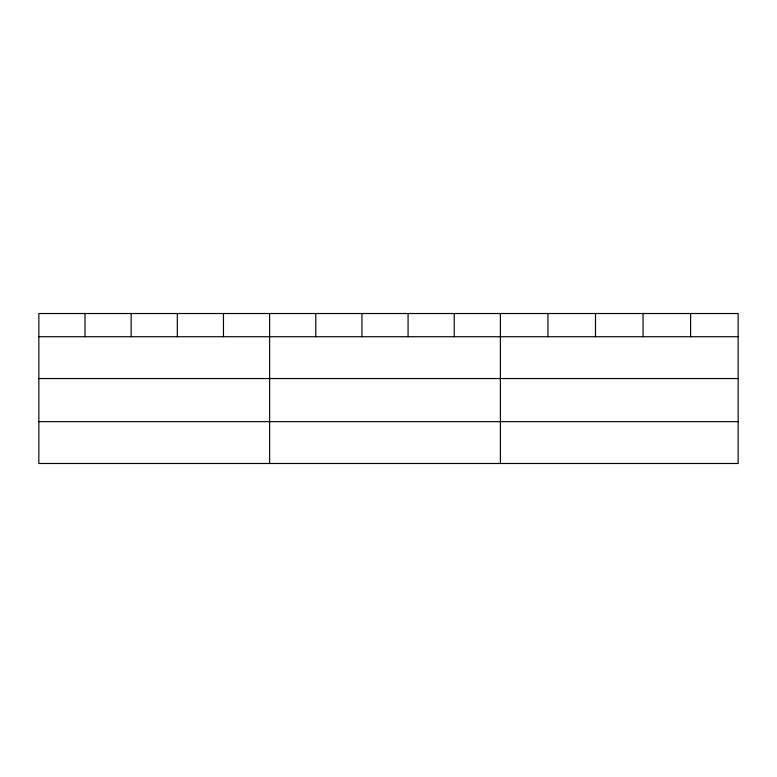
<?xml version="1.0" encoding="UTF-8"?>
<svg xmlns="http://www.w3.org/2000/svg" width="777" height="777" viewBox="0 0 777 777"><rect width="100%" height="100%" fill="white"/><g stroke="black" fill="none" stroke-linecap="round" stroke-linejoin="round"><path stroke-width="1.17" d="M738.15 378.554L738.15 313.51L38.85 313.51L38.85 463.49L738.15 463.49L738.15 378.554L38.85 378.554M38.85 336.723L738.15 336.723M38.85 421.658L738.15 421.658M690.598 313.51L690.598 336.723M643.045 313.51L643.045 336.723M595.493 313.51L595.493 336.723M547.94 313.51L547.94 336.723M500.388 313.51L500.388 463.49M454.234 313.51L454.234 336.723M408.08 313.51L408.08 336.723M361.927 313.51L361.927 336.723M315.773 313.51L315.773 336.723M269.619 313.51L269.619 463.49M223.465 313.51L223.465 336.723M177.311 313.51L177.311 336.723M131.158 313.51L131.158 336.723M85.004 313.51L85.004 336.723"/></g></svg>
